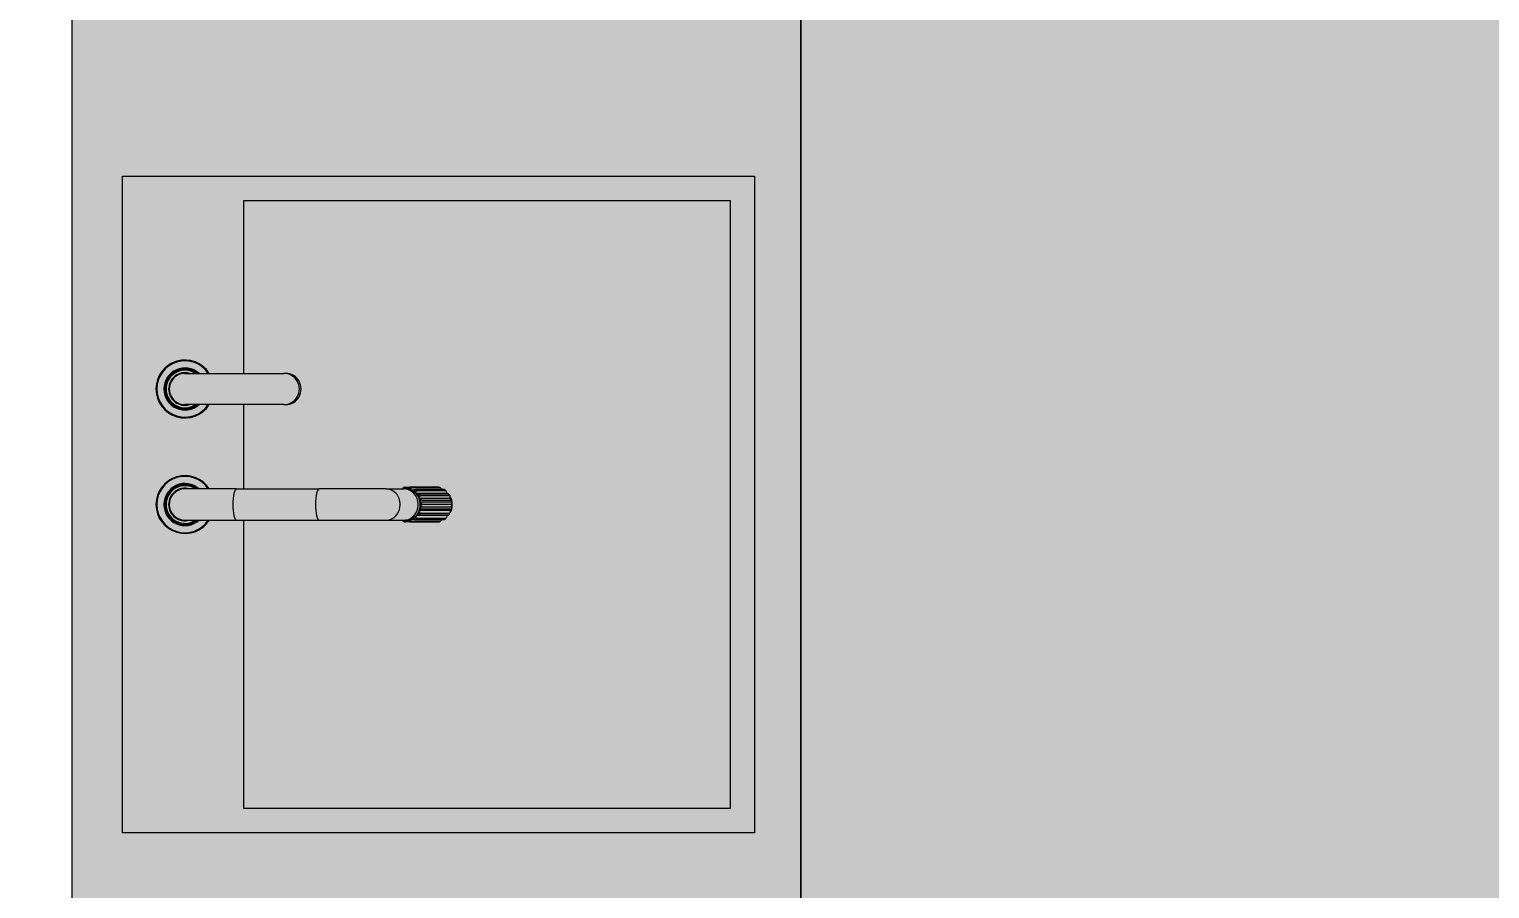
# Model space of a CAD drawing. Header units: millimetres. Extents: x 475616349 to 476941521, y 4620115302 to 4621446928.
# Drawn here: x 476497240 to 476498442, y 4620347021 to 4620347728 of the extents above; entities that cross this region are included whole.
import ezdxf

# ---------------------------------------------------------------- set-up
doc = ezdxf.new("R2010")
doc.units = ezdxf.units.MM
doc.header["$MEASUREMENT"] = 0
for name, color, linetype, lineweight in [('G-Anno-Nplt_Pen_No__151', 151, 'Continuous', 0), ('G-Anno-Nplt_Pen_No__4', 7, 'Continuous', 0), ('New_--------AVEJI_UDZRAVI_Pen_No__7', 7, 'Continuous', 0)]:
    doc.layers.add(name, color=color, linetype=linetype, lineweight=lineweight)
doc.layers.add('New_--aveji_Pen_No__251', color=7, linetype='Continuous', lineweight=0, true_color=0x656565)
doc.layers.add('zoma', color=7, linetype='Continuous')
doc.styles.add('GENERATED_STYLE_2', font='arial.ttf')
doc.dimstyles.new('GENERATED_STYLE__9', dxfattribs={"dimtxt": 100, "dimasz": 68.640772, "dimexe": 0.18, "dimexo": 900, "dimgap": 0.09, "dimtad": 1, "dimlfac": 0.001, "dimzin": 0, "dimdsep": 46, "dimtxsty": 'GENERATED_STYLE_2', "dimblk": 'ARROWHEAD_2', "dimblk1": 'ARROWHEAD_2', "dimblk2": 'ARROWHEAD_2', "dimcen": 0.09, "dimclrd": 7, "dimclre": 7, "dimclrt": 7, "dimadec": 0, "dimazin": 0, "dimtfac": 1, "dimtdec": 4, "dimtmove": 0, "dimatfit": 3, "dimfxl": 1, "dimtolj": 1, "dimtzin": 0, "dimarcsym": 0})

# ---------------------------------------------------------------- blocks, each defined once
blk = doc.blocks.new('ARROWHEAD_2')
at = {"color": 0, "linetype": 'Continuous', "lineweight": 0}
for p, q in [((-0.378, -0.655), (0.378, 0.655)), ((0, 0), (-1, 0))]:
    blk.add_line(p, q, dxfattribs=at)
blk = doc.blocks.new('*D3923')
at = {"layer": 'Defpoints', "color": 0, "linetype": 'Continuous', "transparency": 16777216}
for p in [(476467805.1, 4620355693.7), (476533682.1, 4620355693.7), (476467805.1, 4620340493.7)]:
    blk.add_point(p, dxfattribs=at)
at = {"layer": 'zoma', "color": 7, "linetype": 'Continuous', "lineweight": -2, "transparency": 16777216}
for p, q in [((476468705.1, 4620355693.7), (476533682.3, 4620355693.7)), ((476533682.1, 4620355625.1), (476533682.1, 4620348251.7)), ((476533682.1, 4620340562.4), (476533682.1, 4620347923.8)), ((476468705.1, 4620340493.7), (476533682.3, 4620340493.7))]:
    blk.add_line(p, q, dxfattribs=at)
at = {"layer": 'zoma', "color": 7, "linetype": 'Continuous', "lineweight": -2, "transparency": 16777216, "xscale": 68.64077230571034, "yscale": 68.64077230571034, "zscale": 68.64077230571034}
for p, rotation in [((476533682.1, 4620355693.7), 90), ((476533682.1, 4620340493.7), 270)]:
    blk.add_blockref('ARROWHEAD_2', p, dxfattribs=dict(at, rotation=rotation))
at = {"layer": 'zoma', "color": 7, "linetype": 'Continuous', "lineweight": 0, "transparency": 16777216, "insert": (476533682.1, 4620348087.8), "char_height": 100, "attachment_point": 5, "rotation": 90, "style": 'GENERATED_STYLE_2'}
blk.add_mtext('\\A1;15.20', dxfattribs=at)
blk = doc.blocks.new('*D3927')
at = {"layer": 'Defpoints', "color": 0, "linetype": 'Continuous', "transparency": 16777216}
for p in [(476467805.1, 4620347893.7), (476532893, 4620347893.7), (476467805.1, 4620345293.7)]:
    blk.add_point(p, dxfattribs=at)
at = {"layer": 'zoma', "color": 7, "linetype": 'Continuous', "lineweight": -2, "transparency": 16777216}
for p, q in [((476468705.1, 4620347893.7), (476532893.2, 4620347893.7)), ((476532893, 4620347825.1), (476532893, 4620346718.1)), ((476532893, 4620345362.4), (476532893, 4620346456.8)), ((476468705.1, 4620345293.7), (476532893.2, 4620345293.7))]:
    blk.add_line(p, q, dxfattribs=at)
at = {"layer": 'zoma', "color": 7, "linetype": 'Continuous', "lineweight": -2, "transparency": 16777216, "xscale": 68.64077230571034, "yscale": 68.64077230571034, "zscale": 68.64077230571034}
for p, rotation in [((476532893, 4620347893.7), 90), ((476532893, 4620345293.7), 270)]:
    blk.add_blockref('ARROWHEAD_2', p, dxfattribs=dict(at, rotation=rotation))
at = {"layer": 'zoma', "color": 7, "linetype": 'Continuous', "lineweight": 0, "transparency": 16777216, "insert": (476532893, 4620346587.4), "char_height": 100, "attachment_point": 5, "rotation": 90, "style": 'GENERATED_STYLE_2'}
blk.add_mtext('\\A1;2.60', dxfattribs=at)
blk = doc.blocks.new('*D3928')
at = {"layer": 'Defpoints', "color": 0, "linetype": 'Continuous', "transparency": 16777216}
for p in [(476467805.1, 4620348293.7), (476533022.8, 4620348293.7), (476467805.1, 4620347893.7)]:
    blk.add_point(p, dxfattribs=at)
at = {"layer": 'zoma', "color": 7, "linetype": 'Continuous', "lineweight": -2, "transparency": 16777216}
for p, q in [((476468705.1, 4620348293.7), (476533022.9, 4620348293.7)), ((476533022.8, 4620348225.1), (476533022.8, 4620347962.4)), ((476468705.1, 4620347893.7), (476533022.9, 4620347893.7)), ((476533022.8, 4620347893.7), (476533022.8, 4620347596.9))]:
    blk.add_line(p, q, dxfattribs=at)
at = {"layer": 'zoma', "color": 7, "linetype": 'Continuous', "lineweight": -2, "transparency": 16777216, "xscale": 68.64077230571034, "yscale": 68.64077230571034, "zscale": 68.64077230571034}
for p, rotation in [((476533022.8, 4620348293.7), 90), ((476533022.8, 4620347893.7), 270)]:
    blk.add_blockref('ARROWHEAD_2', p, dxfattribs=dict(at, rotation=rotation))
at = {"layer": 'zoma', "color": 7, "linetype": 'Continuous', "lineweight": 0, "transparency": 16777216, "insert": (476532893, 4620347596.9), "char_height": 100, "attachment_point": 5, "rotation": 90, "style": 'GENERATED_STYLE_2'}
blk.add_mtext('\\A1;0.40', dxfattribs=at)

msp = doc.modelspace()

# ---------------------------------------------------------------- hatches: boundary and pattern name
at = {"layer": 'G-Anno-Nplt_Pen_No__151', "linetype": 'Continuous', "lineweight": 0, "true_color": 0x1f2f3f}
msp.add_hatch(color=169, dxfattribs=at).paths.add_polyline_path([(476497275.084, 4620342063.269), (476500975.502, 4620342063.269), (476500975.502, 4620340763.276), (476503735.084, 4620340763.276), (476503735.084, 4620340948.643), (476504275.084, 4620340948.643), (476504275.084, 4620340763.276), (476506435.502, 4620340763.276), (476506435.502, 4620346243.417), (476506505.502, 4620346243.417), (476506505.502, 4620347493.269), (476506065.3, 4620347493.269), (476506065.3, 4620347893.269), (476503805.084, 4620347893.269), (476503735.084, 4620347893.269), (476503735.084, 4620348009.007), (476503735.084, 4620348383.194), (476497795.272, 4620348383.194), (476497795.272, 4620347983.194), (476497375.084, 4620347983.194), (476497375.084, 4620347823.269), (476497275.084, 4620347823.269)])

# ---------------------------------------------------------------- linework, layer by layer
at = {"layer": 'G-Anno-Nplt_Pen_No__4', "color": 7, "linetype": 'Continuous', "lineweight": 0, "flags": 128}
msp.add_lwpolyline([(476497275.084, 4620342063.269), (476500975.502, 4620342063.269), (476500975.502, 4620340763.276), (476503735.084, 4620340763.276), (476503735.084, 4620340948.643), (476504275.084, 4620340948.643), (476504275.084, 4620340763.276), (476506435.502, 4620340763.276), (476506435.502, 4620346243.417), (476506505.502, 4620346243.417), (476506505.502, 4620347493.269), (476506065.3, 4620347493.269), (476506065.3, 4620347893.269), (476503805.084, 4620347893.269), (476503735.084, 4620347893.269), (476503735.084, 4620348009.007), (476503735.084, 4620348383.194), (476497795.272, 4620348383.194), (476497795.272, 4620347983.194), (476497375.084, 4620347983.194), (476497375.084, 4620347823.269), (476497275.084, 4620347823.269)], close=True, dxfattribs=at)
at = {"layer": 'New_--------AVEJI_UDZRAVI_Pen_No__7', "color": 7, "linetype": 'Continuous', "lineweight": 0}
for points in [[(476497275.077, 4620347783.194), (476497275.077, 4620346583.194), (476497875.077, 4620346583.194), (476497875.077, 4620347983.194)], [(476497275.084, 4620347783.193), (476497275.084, 4620346583.193), (476497875.084, 4620346583.194), (476497875.084, 4620347983.194)]]:
    msp.add_lwpolyline(points, dxfattribs=at)
at = {"layer": 'New_--aveji_Pen_No__251', "color": 251, "linetype": 'Continuous', "lineweight": 0, "true_color": 0x656565}
for p, q in [((476497368.209, 4620347444.56), (476497449.675, 4620347444.56)), ((476497368.216, 4620347444.56), (476497449.682, 4620347444.56)), ((476497451.099, 4620347444.56), (476497449.675, 4620347444.56)), ((476497451.106, 4620347444.56), (476497449.682, 4620347444.56)), ((476497449.675, 4620347418.801), (476497368.209, 4620347418.801)), ((476497449.682, 4620347418.8), (476497368.216, 4620347418.8)), ((476497416.645, 4620347349.489), (476497416.645, 4620347418.801)), ((476497416.652, 4620347349.489), (476497416.652, 4620347418.8)), ((476497449.675, 4620347418.801), (476497451.099, 4620347418.801)), ((476497449.682, 4620347418.8), (476497451.106, 4620347418.8)), ((476497410.68, 4620347349.489), (476497368.209, 4620347349.489)), ((476497410.687, 4620347349.489), (476497368.216, 4620347349.489)), ((476497410.68, 4620347349.489), (476497478.722, 4620347349.489)), ((476497410.687, 4620347349.489), (476497478.728, 4620347349.489)), ((476497533.842, 4620347349.489), (476497478.722, 4620347349.489)), ((476497533.849, 4620347349.489), (476497478.728, 4620347349.489)), ((476497533.842, 4620347349.489), (476497548.562, 4620347349.489)), ((476497533.849, 4620347349.489), (476497548.569, 4620347349.489)), ((476497549.282, 4620347350.815), (476497573.245, 4620347350.815)), ((476497549.289, 4620347350.815), (476497573.252, 4620347350.815)), ((476497577.072, 4620347350.814), (476497553.109, 4620347350.814)), ((476497577.079, 4620347350.814), (476497553.116, 4620347350.814)), ((476497554.265, 4620347350.556), (476497578.228, 4620347350.556)), ((476497554.272, 4620347350.555), (476497578.235, 4620347350.556)), ((476497581.764, 4620347348.909), (476497557.801, 4620347348.909)), ((476497581.771, 4620347348.909), (476497557.808, 4620347348.909)), ((476497558.78, 4620347348.173), (476497582.743, 4620347348.174)), ((476497558.787, 4620347348.173), (476497582.75, 4620347348.173)), ((476497583.957, 4620347345.602), (476497558.306, 4620347345.602)), ((476497583.964, 4620347345.602), (476497558.313, 4620347345.602)), ((476497586.411, 4620347341.476), (476497560.759, 4620347341.476)), ((476497586.417, 4620347341.476), (476497560.766, 4620347341.476)), ((476497585.449, 4620347345.132), (476497561.486, 4620347345.132)), ((476497585.456, 4620347345.132), (476497561.493, 4620347345.132)), ((476497587.272, 4620347336.61), (476497561.621, 4620347336.61)), ((476497587.279, 4620347336.609), (476497561.628, 4620347336.609)), ((476497562.141, 4620347344.031), (476497586.104, 4620347344.031)), ((476497562.148, 4620347344.031), (476497586.111, 4620347344.031)), ((476497587.568, 4620347340.057), (476497563.605, 4620347340.057)), ((476497587.575, 4620347340.057), (476497563.612, 4620347340.057)), ((476497563.835, 4620347338.758), (476497587.798, 4620347338.758)), ((476497563.842, 4620347338.758), (476497587.805, 4620347338.758)), ((476497368.209, 4620347323.73), (476497410.68, 4620347323.73)), ((476497368.216, 4620347323.73), (476497410.687, 4620347323.73)), ((476497410.68, 4620347323.73), (476497478.722, 4620347323.73)), ((476497410.687, 4620347323.73), (476497478.728, 4620347323.73)), ((476497478.722, 4620347323.73), (476497533.842, 4620347323.73)), ((476497478.728, 4620347323.73), (476497533.849, 4620347323.73)), ((476497533.842, 4620347323.73), (476497548.562, 4620347323.73)), ((476497533.849, 4620347323.73), (476497548.569, 4620347323.73)), ((476497557.798, 4620347324.308), (476497581.761, 4620347324.308)), ((476497557.805, 4620347324.308), (476497581.768, 4620347324.308)), ((476497583.957, 4620347327.617), (476497558.306, 4620347327.617)), ((476497583.964, 4620347327.617), (476497558.313, 4620347327.617)), ((476497582.741, 4620347325.046), (476497558.773, 4620347325.046)), ((476497582.741, 4620347325.044), (476497558.778, 4620347325.044)), ((476497582.748, 4620347325.046), (476497558.78, 4620347325.046)), ((476497582.748, 4620347325.043), (476497558.785, 4620347325.043)), ((476497586.411, 4620347331.743), (476497560.759, 4620347331.743)), ((476497586.417, 4620347331.743), (476497560.766, 4620347331.743)), ((476497561.484, 4620347328.084), (476497585.447, 4620347328.084)), ((476497561.491, 4620347328.084), (476497585.454, 4620347328.084)), ((476497586.102, 4620347329.187), (476497562.134, 4620347329.187)), ((476497586.102, 4620347329.185), (476497562.139, 4620347329.185)), ((476497586.109, 4620347329.187), (476497562.141, 4620347329.187)), ((476497586.109, 4620347329.185), (476497562.146, 4620347329.185)), ((476497563.604, 4620347333.159), (476497587.567, 4620347333.159)), ((476497563.611, 4620347333.158), (476497587.574, 4620347333.158)), ((476497587.797, 4620347334.457), (476497563.834, 4620347334.457)), ((476497587.804, 4620347334.457), (476497563.841, 4620347334.457)), ((476497553.097, 4620347322.409), (476497549.276, 4620347322.409)), ((476497553.105, 4620347322.405), (476497549.279, 4620347322.405)), ((476497553.104, 4620347322.408), (476497549.283, 4620347322.408)), ((476497553.112, 4620347322.405), (476497549.286, 4620347322.405)), ((476497553.106, 4620347322.404), (476497577.069, 4620347322.404)), ((476497553.113, 4620347322.404), (476497577.076, 4620347322.404)), ((476497578.226, 4620347322.666), (476497554.258, 4620347322.666)), ((476497578.225, 4620347322.663), (476497554.262, 4620347322.663)), ((476497578.233, 4620347322.666), (476497554.265, 4620347322.666)), ((476497578.232, 4620347322.662), (476497554.269, 4620347322.662))]:
    msp.add_line(p, q, dxfattribs=at)
for points in [[(476497316.909, 4620347606.686), (476497836.909, 4620347606.686), (476497836.909, 4620347066.571), (476497316.909, 4620347066.571)], [(476497316.916, 4620347606.685), (476497836.916, 4620347606.686), (476497836.916, 4620347066.571), (476497316.916, 4620347066.571)]]:
    msp.add_lwpolyline(points, close=True, dxfattribs=at)
for points in [[(476497416.645, 4620347444.56), (476497416.645, 4620347586.686), (476497816.909, 4620347586.686), (476497816.909, 4620347086.571), (476497416.645, 4620347086.571), (476497416.645, 4620347323.73)], [(476497416.652, 4620347444.56), (476497416.652, 4620347586.685), (476497816.916, 4620347586.686), (476497816.916, 4620347086.571), (476497416.652, 4620347086.571), (476497416.652, 4620347323.73)]]:
    msp.add_lwpolyline(points, dxfattribs=at)
for centre, radius, start, end in [((476497368.209, 4620347431.68), 23.813, 32.741891, 180.000055), ((476497368.216, 4620347431.68), 23.813, 32.741891, 180.000055), ((476497368.209, 4620347431.68), 23.805, 32.755142, 180.000055), ((476497368.216, 4620347431.68), 23.805, 32.755142, 180.000055), ((476497368.209, 4620347431.68), 23.778, 32.796737, 180.000055), ((476497368.216, 4620347431.68), 23.778, 32.796737, 180.000055), ((476497368.209, 4620347431.68), 23.724, 32.880371, 180.000055), ((476497368.216, 4620347431.68), 23.724, 32.880371, 180.000055), ((476497368.209, 4620347431.68), 23.635, 33.020171, 180.000055), ((476497368.216, 4620347431.68), 23.635, 33.020171, 180.000055), ((476497368.209, 4620347431.68), 23.146, 33.81123, 180.000055), ((476497368.216, 4620347431.68), 23.146, 33.81123, 180.000055), ((476497368.209, 4620347431.68), 17.327, 48.016929, 180.000055), ((476497368.216, 4620347431.68), 17.327, 48.016929, 180.000055), ((476497368.209, 4620347431.68), 16.761, 50.211123, 180.000055), ((476497368.216, 4620347431.68), 16.761, 50.211123, 180.000055), ((476497368.209, 4620347431.68), 16.55, 51.097206, 180.000055), ((476497368.216, 4620347431.68), 16.55, 51.097206, 180.000055), ((476497368.209, 4620347431.68), 16.328, 52.073623, 180.000055), ((476497368.216, 4620347431.68), 16.328, 52.073623, 180.000055), ((476497368.209, 4620347431.68), 15.483, 56.287778, 180.000055), ((476497368.216, 4620347431.68), 15.483, 56.287778, 180.000055), ((476497368.209, 4620347431.68), 13.402, 73.949145, 180.000055), ((476497368.216, 4620347431.68), 13.402, 73.949145, 180.000055), ((476497368.209, 4620347431.68), 12.88, 90.000038, 270.000038), ((476497368.216, 4620347431.68), 12.88, 90.000038, 270.000038), ((476497368.209, 4620347431.68), 23.813, 180.000055, 327.258176), ((476497368.216, 4620347431.68), 23.813, 180.000055, 327.258176), ((476497368.209, 4620347431.68), 23.805, 180.000055, 327.244925), ((476497368.216, 4620347431.68), 23.805, 180.000055, 327.244925), ((476497368.209, 4620347431.68), 23.778, 180.000055, 327.203329), ((476497368.216, 4620347431.68), 23.778, 180.000055, 327.203329), ((476497368.209, 4620347431.68), 23.724, 180.000055, 327.119695), ((476497368.216, 4620347431.68), 23.724, 180.000055, 327.119695), ((476497368.209, 4620347431.68), 23.635, 180.000055, 326.979895), ((476497368.216, 4620347431.68), 23.635, 180.000055, 326.979895), ((476497368.209, 4620347431.68), 23.146, 180.000055, 326.188836), ((476497368.216, 4620347431.68), 23.146, 180.000055, 326.188836), ((476497368.209, 4620347431.68), 17.327, 180.000055, 311.983151), ((476497368.216, 4620347431.68), 17.327, 180.000055, 311.983151), ((476497368.209, 4620347431.68), 16.761, 180.000055, 309.78896), ((476497368.216, 4620347431.68), 16.761, 180.000055, 309.78896), ((476497368.209, 4620347431.68), 16.55, 180.000055, 308.902874), ((476497368.216, 4620347431.68), 16.55, 180.000055, 308.902874), ((476497368.209, 4620347431.68), 16.328, 180.000055, 307.926459), ((476497368.216, 4620347431.68), 16.328, 180.000055, 307.926459), ((476497368.209, 4620347431.68), 15.483, 180.000055, 303.712309), ((476497368.216, 4620347431.68), 15.483, 180.000055, 303.712309), ((476497368.209, 4620347431.68), 13.402, 180.000055, 286.050917), ((476497368.216, 4620347431.68), 13.402, 180.000055, 286.050917), ((476497368.209, 4620347336.609), 23.813, 32.741891, 180.000055), ((476497368.216, 4620347336.609), 23.813, 32.741891, 180.000055), ((476497368.209, 4620347336.609), 23.805, 32.755142, 180.000055), ((476497368.216, 4620347336.609), 23.805, 32.755142, 180.000055), ((476497368.209, 4620347336.609), 23.778, 32.796737, 180.000055), ((476497368.216, 4620347336.609), 23.778, 32.796737, 180.000055), ((476497368.209, 4620347336.609), 23.724, 32.880371, 180.000055), ((476497368.216, 4620347336.609), 23.724, 32.880371, 180.000055), ((476497368.209, 4620347336.609), 23.635, 33.020171, 180.000055), ((476497368.216, 4620347336.609), 23.635, 33.020171, 180.000055), ((476497368.209, 4620347336.609), 23.146, 33.81123, 180.000055), ((476497368.216, 4620347336.609), 23.146, 33.81123, 180.000055), ((476497368.209, 4620347336.609), 17.327, 48.016929, 180.000055), ((476497368.216, 4620347336.609), 17.327, 48.016929, 180.000055), ((476497368.209, 4620347336.609), 16.761, 50.211123, 180.000055), ((476497368.216, 4620347336.609), 16.761, 50.211123, 180.000055), ((476497368.209, 4620347336.609), 16.55, 51.097206, 180.000055), ((476497368.216, 4620347336.609), 16.55, 51.097206, 180.000055), ((476497368.209, 4620347336.609), 16.328, 52.073623, 180.000055), ((476497368.216, 4620347336.609), 16.328, 52.073623, 180.000055), ((476497368.209, 4620347336.609), 15.483, 56.287778, 180.000055), ((476497368.216, 4620347336.609), 15.483, 56.287778, 180.000055), ((476497368.209, 4620347336.609), 13.402, 73.949145, 180.000055), ((476497368.216, 4620347336.609), 13.402, 73.949145, 180.000055), ((476497368.209, 4620347336.609), 12.88, 90.000038, 180.000055), ((476497368.216, 4620347336.609), 12.88, 90.000038, 180.000055), ((476497368.209, 4620347336.609), 23.813, 180.000055, 327.258176), ((476497368.216, 4620347336.609), 23.813, 180.000055, 327.258176), ((476497368.209, 4620347336.609), 23.805, 180.000055, 327.244925), ((476497368.216, 4620347336.609), 23.805, 180.000055, 327.244925), ((476497368.209, 4620347336.609), 23.778, 180.000055, 327.203329), ((476497368.216, 4620347336.609), 23.778, 180.000055, 327.203329), ((476497368.209, 4620347336.609), 23.724, 180.000055, 327.119695), ((476497368.216, 4620347336.609), 23.724, 180.000055, 327.119695), ((476497368.209, 4620347336.609), 23.635, 180.000055, 326.979956), ((476497368.216, 4620347336.609), 23.635, 180.000055, 326.979956), ((476497368.209, 4620347336.609), 23.146, 180.000055, 326.188836), ((476497368.216, 4620347336.609), 23.146, 180.000055, 326.188836), ((476497368.209, 4620347336.609), 17.327, 180.000055, 311.983151), ((476497368.216, 4620347336.609), 17.327, 180.000055, 311.983151), ((476497368.209, 4620347336.609), 16.761, 180.000055, 309.78896), ((476497368.216, 4620347336.609), 16.761, 180.000055, 309.78896), ((476497368.209, 4620347336.609), 16.55, 180.000055, 308.902874), ((476497368.216, 4620347336.609), 16.55, 180.000055, 308.902874), ((476497368.209, 4620347336.609), 16.328, 180.000055, 307.926459), ((476497368.216, 4620347336.609), 16.328, 180.000055, 307.926459), ((476497368.209, 4620347336.609), 15.483, 180.000055, 303.712309), ((476497368.216, 4620347336.609), 15.483, 180.000055, 303.712309), ((476497368.209, 4620347336.609), 13.402, 180.000055, 286.050917), ((476497368.216, 4620347336.609), 13.402, 180.000055, 286.050917), ((476497368.209, 4620347336.609), 12.88, 180.000055, 270.000038), ((476497368.216, 4620347336.609), 12.88, 180.000055, 270.000038)]:
    msp.add_arc(centre, radius, start, end, dxfattribs=at)
for centre, major_axis, ratio, start_param, end_param in [((476497449.675, 4620347431.68), (0, 12.88), 0.98480799, 3.14159259, 6.28318532), ((476497449.682, 4620347431.68), (0, 12.88), 0.98480799, 3.14159259, 6.28318532), ((476497451.099, 4620347431.68), (0, 12.88), 0.98480506, 3.14159251, 6.28318517), ((476497451.106, 4620347431.68), (0, 12.88), 0.98480506, 3.14159251, 6.28318517), ((476497410.68, 4620347336.609), (0, 12.88), 0.23905575, 0.00000006, 1.57079633), ((476497410.687, 4620347336.609), (0, 12.88), 0.23905575, 0.00000006, 1.57079633), ((476497478.722, 4620347336.61), (0, 12.88), 0.23905575, 6.28318507, 7.85398163), ((476497478.728, 4620347336.609), (0, 12.88), 0.23905575, 6.28318507, 7.85398163), ((476497533.842, 4620347336.61), (0, 12.88), 0.88988826, 4.71238898, 6.28318531), ((476497533.849, 4620347336.609), (0, 12.88), 0.88988826, 4.71238898, 6.28318531), ((476497550.604, 4620347336.61), (0, 13.515), 0.88988826, 0.08069143, 0.30793908), ((476497550.611, 4620347336.609), (0, 13.515), 0.88988826, 0.08069143, 0.30793908), ((476497551.194, 4620347336.61), (0, 14.367), 0.88988826, 0.15012236, 0.24232781), ((476497551.201, 4620347336.609), (0, 14.367), 0.88988826, 0.15012236, 0.24232781), ((476497548.562, 4620347336.61), (0, 12.88), 0.88988826, 4.71238898, 6.28318531), ((476497548.569, 4620347336.609), (0, 12.88), 0.88988826, 4.71238898, 6.28318531), ((476497550.387, 4620347336.61), (0, 12.82), 0.88988826, 0.01153518, 0.05090817), ((476497550.394, 4620347336.609), (0, 12.82), 0.88988826, 0.01153518, 0.05090817), ((476497550.387, 4620347336.61), (0, 12.82), 0.88988826, 5.90202136, 6.27159918), ((476497550.394, 4620347336.609), (0, 12.82), 0.88988826, 5.90202136, 6.27159918), ((476497550.604, 4620347336.61), (0, 13.515), 0.88988826, 5.97117764, 6.20216828), ((476497550.611, 4620347336.609), (0, 13.515), 0.88988826, 5.97117764, 6.20216828), ((476497551.194, 4620347336.61), (0, 14.367), 0.88988826, 6.04060858, 6.13281399), ((476497551.201, 4620347336.609), (0, 14.367), 0.88988826, 6.04060858, 6.13281399), ((476497550.387, 4620347336.61), (0, 12.82), 0.88988826, 5.50932229, 5.87890013), ((476497550.394, 4620347336.609), (0, 12.82), 0.88988826, 5.50932229, 5.87890013), ((476497550.604, 4620347336.61), (0, 13.515), 0.88988826, 5.57847855, 5.80946922), ((476497550.611, 4620347336.609), (0, 13.515), 0.88988826, 5.57847855, 5.80946922), ((476497551.194, 4620347336.61), (0, 14.367), 0.88988826, 5.64790952, 5.74011495), ((476497551.201, 4620347336.609), (0, 14.367), 0.88988826, 5.64790952, 5.74011495), ((476497575.157, 4620347336.61), (0, 14.367), 0.88988826, 6.04060858, 6.13281406), ((476497575.164, 4620347336.609), (0, 14.367), 0.88988826, 6.04060858, 6.13281406), ((476497575.157, 4620347336.61), (0, 14.367), 0.88988826, 5.64790952, 5.74011495), ((476497575.164, 4620347336.609), (0, 14.367), 0.88988826, 5.64790952, 5.74011495), ((476497410.68, 4620347336.609), (0, 12.88), 0.23905575, 1.57079633, 3.14159271), ((476497410.687, 4620347336.609), (0, 12.88), 0.23905575, 1.57079633, 3.14159271), ((476497478.722, 4620347336.61), (0, 12.88), 0.23905575, 1.57079633, 3.14159271), ((476497478.728, 4620347336.609), (0, 12.88), 0.23905575, 1.57079633, 3.14159271), ((476497533.842, 4620347336.61), (0, 12.88), 0.88988826, 3.14159267, 4.71238898), ((476497533.849, 4620347336.609), (0, 12.88), 0.88988826, 3.14159267, 4.71238898), ((476497548.562, 4620347336.61), (0, 12.88), 0.88988826, 3.14159259, 4.71238898), ((476497548.569, 4620347336.609), (0, 12.88), 0.88988826, 3.14159259, 4.71238898), ((476497550.387, 4620347336.61), (0, 12.82), 0.88988826, 5.1166232, 5.48620103), ((476497550.394, 4620347336.609), (0, 12.82), 0.88988826, 5.1166232, 5.48620103), ((476497550.604, 4620347336.61), (0, 13.515), 0.88988826, 5.18577946, 5.41677015), ((476497550.611, 4620347336.609), (0, 13.515), 0.88988826, 5.18577946, 5.41677015), ((476497550.387, 4620347336.61), (0, 12.82), 0.88988826, 4.72392409, 5.0935019), ((476497550.387, 4620347336.61), (0, 12.82), 0.88988826, 4.331225, 4.70080283), ((476497550.394, 4620347336.609), (0, 12.82), 0.88988826, 4.72392409, 5.0935019), ((476497550.394, 4620347336.609), (0, 12.82), 0.88988826, 4.331225, 4.70080283), ((476497551.194, 4620347336.61), (0, 14.367), 0.88988826, 5.25521041, 5.34741586), ((476497551.201, 4620347336.609), (0, 14.367), 0.88988826, 5.25521041, 5.34741586), ((476497550.604, 4620347336.61), (0, 13.515), 0.88988826, 4.40038131, 4.63137199), ((476497550.604, 4620347336.61), (0, 13.515), 0.88988826, 4.79308039, 5.02407106), ((476497550.611, 4620347336.609), (0, 13.515), 0.88988826, 4.40038131, 4.63137199), ((476497550.611, 4620347336.609), (0, 13.515), 0.88988826, 4.79308039, 5.02407106), ((476497551.194, 4620347336.61), (0, 14.367), 0.88988826, 4.86251133, 4.95471677), ((476497551.201, 4620347336.609), (0, 14.367), 0.88988826, 4.86251133, 4.95471677), ((476497577.787, 4620347336.61), (0, 11.65), 0.88988826, 5.57467637, 5.66419212), ((476497577.794, 4620347336.609), (0, 11.65), 0.88988826, 5.57467637, 5.66419212), ((476497575.157, 4620347336.61), (0, 14.367), 0.88988826, 5.25521041, 5.34741586), ((476497575.164, 4620347336.609), (0, 14.367), 0.88988826, 5.25521041, 5.34741586), ((476497577.787, 4620347336.61), (0, 11.65), 0.88988826, 4.10641306, 5.31802189), ((476497577.794, 4620347336.609), (0, 11.65), 0.88988826, 4.10641306, 5.31802189), ((476497575.157, 4620347336.61), (0, 14.367), 0.88988826, 4.86251134, 4.95471679), ((476497575.164, 4620347336.609), (0, 14.367), 0.88988826, 4.86251134, 4.95471679), ((476497550.604, 4620347336.61), (0, 13.515), 0.88988826, 2.83365359, 3.06057562), ((476497550.611, 4620347336.609), (0, 13.515), 0.88988826, 2.83365359, 3.06057562), ((476497550.387, 4620347336.61), (0, 12.82), 0.88988826, 3.09068451, 3.13000646), ((476497550.394, 4620347336.609), (0, 12.82), 0.88988826, 3.09068451, 3.13000646), ((476497550.387, 4620347336.61), (0, 12.82), 0.88988826, 3.15312769, 3.52270557), ((476497550.394, 4620347336.609), (0, 12.82), 0.88988826, 3.15312769, 3.52270557), ((476497550.604, 4620347336.61), (0, 13.515), 0.88988826, 3.22228408, 3.45327474), ((476497550.611, 4620347336.609), (0, 13.515), 0.88988826, 3.22228408, 3.45327474), ((476497550.387, 4620347336.61), (0, 12.82), 0.88988826, 3.54582678, 3.91540464), ((476497550.394, 4620347336.609), (0, 12.82), 0.88988826, 3.54582678, 3.91540464), ((476497550.604, 4620347336.61), (0, 13.515), 0.88988826, 3.61498315, 3.84597379), ((476497550.611, 4620347336.609), (0, 13.515), 0.88988826, 3.61498315, 3.84597379), ((476497551.194, 4620347336.61), (0, 14.367), 0.88988826, 3.68441407, 3.77661956), ((476497551.201, 4620347336.609), (0, 14.367), 0.88988826, 3.68441407, 3.77661956), ((476497550.387, 4620347336.61), (0, 12.82), 0.88988826, 3.93852589, 4.30810372), ((476497550.394, 4620347336.609), (0, 12.82), 0.88988826, 3.93852589, 4.30810372), ((476497550.604, 4620347336.61), (0, 13.515), 0.88988826, 4.00768224, 4.23867289), ((476497550.611, 4620347336.609), (0, 13.515), 0.88988826, 4.00768224, 4.23867289), ((476497551.194, 4620347336.61), (0, 14.367), 0.88988826, 4.0771132, 4.16931861), ((476497551.201, 4620347336.609), (0, 14.367), 0.88988826, 4.0771132, 4.16931861), ((476497551.194, 4620347336.61), (0, 14.367), 0.88988826, 4.46981226, 4.5620177), ((476497551.201, 4620347336.609), (0, 14.367), 0.88988826, 4.46981226, 4.5620177), ((476497575.157, 4620347336.61), (0, 14.367), 0.88988826, 3.68441407, 3.7766195), ((476497575.164, 4620347336.609), (0, 14.367), 0.88988826, 3.68441407, 3.7766195), ((476497577.787, 4620347336.61), (0, 11.65), 0.88988826, 3.76046563, 3.84980682), ((476497577.794, 4620347336.609), (0, 11.65), 0.88988826, 3.76046563, 3.84980682), ((476497575.157, 4620347336.61), (0, 14.367), 0.88988826, 4.07711315, 4.16931861), ((476497575.164, 4620347336.609), (0, 14.367), 0.88988826, 4.07711315, 4.16931861), ((476497575.157, 4620347336.61), (0, 14.367), 0.88988826, 4.46981225, 4.5620177), ((476497575.164, 4620347336.609), (0, 14.367), 0.88988826, 4.46981225, 4.5620177), ((476497551.194, 4620347336.61), (0, 14.367), 0.88988826, 2.8990159, 2.99122137), ((476497551.201, 4620347336.609), (0, 14.367), 0.88988826, 2.8990159, 2.99122137), ((476497551.194, 4620347336.61), (0, 14.367), 0.88988826, 3.29171498, 3.38392044), ((476497551.201, 4620347336.609), (0, 14.367), 0.88988826, 3.29171498, 3.38392044), ((476497575.157, 4620347336.61), (0, 14.367), 0.88988826, 3.29171498, 3.38392044), ((476497575.164, 4620347336.609), (0, 14.367), 0.88988826, 3.29171498, 3.38392044)]:
    msp.add_ellipse(centre, major_axis=major_axis, ratio=ratio, start_param=start_param, end_param=end_param, dxfattribs=at)
for points in [[(476497548.125, 4620347350.553), (476497547.708, 4620347350.188), (476497547.31, 4620347349.833), (476497546.933, 4620347349.489)], [(476497548.132, 4620347350.553), (476497547.715, 4620347350.188), (476497547.317, 4620347349.833), (476497546.94, 4620347349.489)], [(476497549.634, 4620347350.081), (476497549.513, 4620347350.318), (476497549.395, 4620347350.563), (476497549.282, 4620347350.815)], [(476497549.641, 4620347350.081), (476497549.52, 4620347350.318), (476497549.402, 4620347350.562), (476497549.289, 4620347350.815)], [(476497550.255, 4620347349.429), (476497550.051, 4620347349.64), (476497549.844, 4620347349.858), (476497549.634, 4620347350.081)], [(476497550.262, 4620347349.429), (476497550.058, 4620347349.64), (476497549.851, 4620347349.858), (476497549.641, 4620347350.081)], [(476497550.297, 4620347349.341), (476497550.283, 4620347349.37), (476497550.269, 4620347349.399), (476497550.255, 4620347349.429)], [(476497550.304, 4620347349.341), (476497550.29, 4620347349.37), (476497550.276, 4620347349.399), (476497550.262, 4620347349.429)], [(476497550.519, 4620347349.429), (476497550.454, 4620347349.398), (476497550.389, 4620347349.367), (476497550.324, 4620347349.336)], [(476497550.526, 4620347349.429), (476497550.461, 4620347349.398), (476497550.396, 4620347349.367), (476497550.331, 4620347349.336)], [(476497551.577, 4620347350.081), (476497551.212, 4620347349.858), (476497550.859, 4620347349.64), (476497550.519, 4620347349.429)], [(476497551.584, 4620347350.08), (476497551.219, 4620347349.857), (476497550.866, 4620347349.64), (476497550.526, 4620347349.429)], [(476497553.107, 4620347350.811), (476497552.574, 4620347350.56), (476497552.064, 4620347350.317), (476497551.577, 4620347350.081)], [(476497553.113, 4620347350.81), (476497552.58, 4620347350.56), (476497552.071, 4620347350.316), (476497551.584, 4620347350.08)], [(476497554.296, 4620347349.472), (476497554.278, 4620347349.823), (476497554.268, 4620347350.184), (476497554.265, 4620347350.556)], [(476497554.303, 4620347349.472), (476497554.285, 4620347349.822), (476497554.275, 4620347350.183), (476497554.272, 4620347350.555)], [(476497554.631, 4620347348.51), (476497554.519, 4620347348.822), (476497554.407, 4620347349.143), (476497554.296, 4620347349.472)], [(476497554.638, 4620347348.509), (476497554.526, 4620347348.822), (476497554.414, 4620347349.143), (476497554.303, 4620347349.472)], [(476497554.635, 4620347348.358), (476497554.633, 4620347348.409), (476497554.632, 4620347348.459), (476497554.631, 4620347348.51)], [(476497554.642, 4620347348.358), (476497554.64, 4620347348.408), (476497554.639, 4620347348.459), (476497554.638, 4620347348.509)], [(476497554.875, 4620347348.396), (476497554.794, 4620347348.384), (476497554.714, 4620347348.371), (476497554.635, 4620347348.358)], [(476497554.882, 4620347348.396), (476497554.801, 4620347348.383), (476497554.721, 4620347348.371), (476497554.642, 4620347348.358)], [(476497556.091, 4620347348.637), (476497555.671, 4620347348.554), (476497555.266, 4620347348.474), (476497554.875, 4620347348.396)], [(476497556.098, 4620347348.636), (476497555.678, 4620347348.554), (476497555.273, 4620347348.474), (476497554.882, 4620347348.396)], [(476497557.797, 4620347348.906), (476497557.203, 4620347348.813), (476497556.634, 4620347348.724), (476497556.091, 4620347348.637)], [(476497557.804, 4620347348.906), (476497557.21, 4620347348.813), (476497556.641, 4620347348.723), (476497556.098, 4620347348.636)], [(476497558.395, 4620347346.906), (476497558.512, 4620347347.315), (476497558.64, 4620347347.738), (476497558.78, 4620347348.173)], [(476497558.402, 4620347346.905), (476497558.519, 4620347347.315), (476497558.647, 4620347347.738), (476497558.787, 4620347348.173)], [(476497578.228, 4620347350.556), (476497578.647, 4620347350.179), (476497579.047, 4620347349.814), (476497579.426, 4620347349.46)], [(476497578.235, 4620347350.556), (476497578.654, 4620347350.179), (476497579.054, 4620347349.813), (476497579.433, 4620347349.459)], [(476497579.426, 4620347349.46), (476497579.577, 4620347349.273), (476497579.724, 4620347349.09), (476497579.867, 4620347348.909)], [(476497579.433, 4620347349.459), (476497579.584, 4620347349.273), (476497579.73, 4620347349.09), (476497579.874, 4620347348.909)], [(476497582.743, 4620347348.174), (476497583.018, 4620347347.733), (476497583.277, 4620347347.305), (476497583.521, 4620347346.89)], [(476497582.75, 4620347348.173), (476497583.025, 4620347347.732), (476497583.284, 4620347347.305), (476497583.528, 4620347346.89)], [(476497558.306, 4620347345.602), (476497558.324, 4620347345.66), (476497558.342, 4620347345.719), (476497558.36, 4620347345.779)], [(476497558.313, 4620347345.602), (476497558.331, 4620347345.66), (476497558.349, 4620347345.719), (476497558.367, 4620347345.779)], [(476497558.36, 4620347345.779), (476497558.368, 4620347346.144), (476497558.38, 4620347346.52), (476497558.395, 4620347346.906)], [(476497558.367, 4620347345.779), (476497558.375, 4620347346.144), (476497558.387, 4620347346.52), (476497558.402, 4620347346.905)], [(476497558.547, 4620347345.569), (476497558.466, 4620347345.58), (476497558.386, 4620347345.591), (476497558.306, 4620347345.602)], [(476497558.554, 4620347345.569), (476497558.473, 4620347345.58), (476497558.393, 4620347345.591), (476497558.313, 4620347345.602)], [(476497559.769, 4620347345.362), (476497559.347, 4620347345.433), (476497558.94, 4620347345.502), (476497558.547, 4620347345.569)], [(476497559.776, 4620347345.361), (476497559.354, 4620347345.432), (476497558.947, 4620347345.502), (476497558.554, 4620347345.569)], [(476497561.481, 4620347345.129), (476497560.885, 4620347345.209), (476497560.315, 4620347345.287), (476497559.769, 4620347345.362)], [(476497561.488, 4620347345.129), (476497560.892, 4620347345.209), (476497560.321, 4620347345.286), (476497559.776, 4620347345.361)], [(476497560.759, 4620347341.476), (476497560.798, 4620347341.534), (476497560.837, 4620347341.593), (476497560.876, 4620347341.652)], [(476497560.766, 4620347341.476), (476497560.805, 4620347341.534), (476497560.844, 4620347341.593), (476497560.883, 4620347341.652)], [(476497560.977, 4620347341.378), (476497560.904, 4620347341.411), (476497560.831, 4620347341.444), (476497560.759, 4620347341.476)], [(476497560.984, 4620347341.378), (476497560.911, 4620347341.411), (476497560.838, 4620347341.443), (476497560.766, 4620347341.476)], [(476497560.876, 4620347341.652), (476497561.013, 4620347342.015), (476497561.157, 4620347342.388), (476497561.308, 4620347342.771)], [(476497560.883, 4620347341.652), (476497561.02, 4620347342.015), (476497561.164, 4620347342.388), (476497561.315, 4620347342.771)], [(476497562.052, 4620347340.754), (476497561.681, 4620347340.968), (476497561.322, 4620347341.176), (476497560.977, 4620347341.378)], [(476497562.059, 4620347340.754), (476497561.688, 4620347340.967), (476497561.329, 4620347341.175), (476497560.984, 4620347341.378)], [(476497561.308, 4620347342.771), (476497561.57, 4620347343.178), (476497561.847, 4620347343.598), (476497562.141, 4620347344.031)], [(476497561.315, 4620347342.771), (476497561.577, 4620347343.178), (476497561.854, 4620347343.598), (476497562.148, 4620347344.031)], [(476497561.621, 4620347336.61), (476497561.678, 4620347336.659), (476497561.736, 4620347336.708), (476497561.795, 4620347336.757)], [(476497561.628, 4620347336.609), (476497561.685, 4620347336.658), (476497561.743, 4620347336.708), (476497561.802, 4620347336.757)], [(476497561.795, 4620347336.461), (476497561.736, 4620347336.511), (476497561.678, 4620347336.56), (476497561.621, 4620347336.61)], [(476497561.802, 4620347336.461), (476497561.743, 4620347336.511), (476497561.685, 4620347336.56), (476497561.628, 4620347336.609)], [(476497561.795, 4620347336.757), (476497562.05, 4620347337.063), (476497562.316, 4620347337.377), (476497562.592, 4620347337.699)], [(476497562.592, 4620347335.516), (476497562.316, 4620347335.839), (476497562.05, 4620347336.154), (476497561.795, 4620347336.461)], [(476497561.802, 4620347336.757), (476497562.057, 4620347337.063), (476497562.323, 4620347337.377), (476497562.599, 4620347337.699)], [(476497562.599, 4620347335.516), (476497562.323, 4620347335.839), (476497562.057, 4620347336.154), (476497561.802, 4620347336.461)], [(476497563.6, 4620347340.056), (476497563.06, 4620347340.296), (476497562.544, 4620347340.528), (476497562.052, 4620347340.754)], [(476497563.606, 4620347340.055), (476497563.067, 4620347340.295), (476497562.551, 4620347340.528), (476497562.059, 4620347340.754)], [(476497562.592, 4620347337.699), (476497562.986, 4620347338.041), (476497563.4, 4620347338.394), (476497563.835, 4620347338.758)], [(476497563.829, 4620347334.457), (476497563.396, 4620347334.821), (476497562.984, 4620347335.174), (476497562.592, 4620347335.516)], [(476497562.599, 4620347337.699), (476497562.993, 4620347338.041), (476497563.407, 4620347338.394), (476497563.842, 4620347338.758)], [(476497563.835, 4620347334.457), (476497563.403, 4620347334.821), (476497562.991, 4620347335.174), (476497562.599, 4620347335.516)], [(476497583.521, 4620347346.89), (476497583.666, 4620347346.489), (476497583.803, 4620347346.098), (476497583.934, 4620347345.718)], [(476497583.528, 4620347346.89), (476497583.673, 4620347346.489), (476497583.81, 4620347346.098), (476497583.941, 4620347345.718)], [(476497583.934, 4620347345.718), (476497583.942, 4620347345.679), (476497583.95, 4620347345.64), (476497583.957, 4620347345.602)], [(476497583.941, 4620347345.718), (476497583.949, 4620347345.679), (476497583.957, 4620347345.64), (476497583.964, 4620347345.602)], [(476497583.957, 4620347345.602), (476497583.99, 4620347345.595), (476497584.023, 4620347345.588), (476497584.056, 4620347345.58)], [(476497583.964, 4620347345.602), (476497583.997, 4620347345.594), (476497584.03, 4620347345.587), (476497584.063, 4620347345.58)], [(476497584.056, 4620347345.58), (476497584.326, 4620347345.51), (476497584.6, 4620347345.438), (476497584.878, 4620347345.364)], [(476497584.063, 4620347345.58), (476497584.333, 4620347345.51), (476497584.607, 4620347345.438), (476497584.885, 4620347345.364)], [(476497584.878, 4620347345.364), (476497585.068, 4620347345.289), (476497585.257, 4620347345.212), (476497585.443, 4620347345.132)], [(476497584.885, 4620347345.364), (476497585.075, 4620347345.289), (476497585.264, 4620347345.212), (476497585.45, 4620347345.132)], [(476497586.104, 4620347344.031), (476497586.223, 4620347343.593), (476497586.331, 4620347343.168), (476497586.428, 4620347342.756)], [(476497586.111, 4620347344.031), (476497586.23, 4620347343.593), (476497586.338, 4620347343.168), (476497586.435, 4620347342.756)], [(476497586.411, 4620347341.476), (476497586.438, 4620347341.455), (476497586.466, 4620347341.433), (476497586.494, 4620347341.412)], [(476497586.428, 4620347341.591), (476497586.422, 4620347341.553), (476497586.416, 4620347341.514), (476497586.411, 4620347341.476)], [(476497586.417, 4620347341.476), (476497586.445, 4620347341.455), (476497586.473, 4620347341.433), (476497586.501, 4620347341.412)], [(476497586.435, 4620347341.591), (476497586.429, 4620347341.553), (476497586.423, 4620347341.514), (476497586.417, 4620347341.476)], [(476497586.428, 4620347342.756), (476497586.432, 4620347342.357), (476497586.432, 4620347341.969), (476497586.428, 4620347341.591)], [(476497586.435, 4620347342.756), (476497586.439, 4620347342.357), (476497586.439, 4620347341.969), (476497586.435, 4620347341.591)], [(476497586.494, 4620347341.412), (476497586.715, 4620347341.201), (476497586.937, 4620347340.985), (476497587.163, 4620347340.763)], [(476497586.501, 4620347341.412), (476497586.721, 4620347341.201), (476497586.944, 4620347340.985), (476497587.17, 4620347340.762)], [(476497587.163, 4620347340.763), (476497587.301, 4620347340.535), (476497587.436, 4620347340.299), (476497587.567, 4620347340.057)], [(476497587.17, 4620347340.762), (476497587.308, 4620347340.534), (476497587.442, 4620347340.299), (476497587.574, 4620347340.057)], [(476497587.272, 4620347336.61), (476497587.29, 4620347336.577), (476497587.309, 4620347336.545), (476497587.327, 4620347336.512)], [(476497587.279, 4620347336.609), (476497587.297, 4620347336.577), (476497587.315, 4620347336.545), (476497587.334, 4620347336.512)], [(476497587.327, 4620347336.707), (476497587.309, 4620347336.674), (476497587.29, 4620347336.642), (476497587.272, 4620347336.61)], [(476497587.334, 4620347336.706), (476497587.315, 4620347336.674), (476497587.297, 4620347336.642), (476497587.279, 4620347336.609)], [(476497587.327, 4620347336.512), (476497587.454, 4620347336.193), (476497587.58, 4620347335.865), (476497587.707, 4620347335.529)], [(476497587.334, 4620347336.512), (476497587.461, 4620347336.193), (476497587.587, 4620347335.865), (476497587.714, 4620347335.528)], [(476497587.707, 4620347337.686), (476497587.58, 4620347337.351), (476497587.454, 4620347337.024), (476497587.327, 4620347336.707)], [(476497587.714, 4620347337.686), (476497587.587, 4620347337.351), (476497587.461, 4620347337.024), (476497587.334, 4620347336.706)], [(476497587.707, 4620347335.529), (476497587.743, 4620347335.182), (476497587.773, 4620347334.825), (476497587.796, 4620347334.457)], [(476497587.714, 4620347335.528), (476497587.75, 4620347335.182), (476497587.78, 4620347334.825), (476497587.803, 4620347334.457)], [(476497587.798, 4620347338.758), (476497587.774, 4620347338.39), (476497587.744, 4620347338.033), (476497587.707, 4620347337.686)], [(476497587.805, 4620347338.758), (476497587.781, 4620347338.39), (476497587.751, 4620347338.032), (476497587.714, 4620347337.686)], [(476497546.93, 4620347323.73), (476497547.308, 4620347323.385), (476497547.706, 4620347323.03), (476497548.123, 4620347322.663)], [(476497546.937, 4620347323.73), (476497547.315, 4620347323.385), (476497547.713, 4620347323.029), (476497548.13, 4620347322.663)], [(476497549.276, 4620347322.409), (476497549.39, 4620347322.659), (476497549.508, 4620347322.903), (476497549.631, 4620347323.139)], [(476497549.283, 4620347322.408), (476497549.397, 4620347322.659), (476497549.515, 4620347322.902), (476497549.637, 4620347323.138)], [(476497549.631, 4620347323.139), (476497549.841, 4620347323.362), (476497550.049, 4620347323.579), (476497550.255, 4620347323.79)], [(476497549.637, 4620347323.138), (476497549.848, 4620347323.361), (476497550.056, 4620347323.579), (476497550.262, 4620347323.79)], [(476497550.255, 4620347323.79), (476497550.269, 4620347323.82), (476497550.283, 4620347323.849), (476497550.297, 4620347323.878)], [(476497550.262, 4620347323.79), (476497550.276, 4620347323.82), (476497550.29, 4620347323.849), (476497550.304, 4620347323.878)], [(476497550.324, 4620347323.883), (476497550.389, 4620347323.852), (476497550.453, 4620347323.821), (476497550.519, 4620347323.79)], [(476497550.331, 4620347323.883), (476497550.396, 4620347323.852), (476497550.46, 4620347323.821), (476497550.526, 4620347323.79)], [(476497550.519, 4620347323.79), (476497550.858, 4620347323.579), (476497551.209, 4620347323.361), (476497551.573, 4620347323.138)], [(476497550.526, 4620347323.79), (476497550.865, 4620347323.578), (476497551.216, 4620347323.361), (476497551.58, 4620347323.138)], [(476497551.573, 4620347323.138), (476497552.061, 4620347322.901), (476497552.572, 4620347322.656), (476497553.106, 4620347322.404)], [(476497551.58, 4620347323.138), (476497552.068, 4620347322.901), (476497552.579, 4620347322.656), (476497553.113, 4620347322.404)], [(476497554.258, 4620347322.666), (476497554.262, 4620347323.037), (476497554.273, 4620347323.397), (476497554.292, 4620347323.745)], [(476497554.265, 4620347322.666), (476497554.269, 4620347323.037), (476497554.28, 4620347323.396), (476497554.299, 4620347323.745)], [(476497554.292, 4620347323.745), (476497554.405, 4620347324.075), (476497554.517, 4620347324.396), (476497554.63, 4620347324.709)], [(476497554.299, 4620347323.745), (476497554.412, 4620347324.075), (476497554.524, 4620347324.396), (476497554.637, 4620347324.709)], [(476497554.63, 4620347324.709), (476497554.632, 4620347324.76), (476497554.633, 4620347324.81), (476497554.635, 4620347324.861)], [(476497554.635, 4620347324.861), (476497554.714, 4620347324.848), (476497554.794, 4620347324.835), (476497554.874, 4620347324.823)], [(476497554.637, 4620347324.709), (476497554.639, 4620347324.76), (476497554.64, 4620347324.81), (476497554.642, 4620347324.861)], [(476497554.642, 4620347324.861), (476497554.721, 4620347324.848), (476497554.801, 4620347324.835), (476497554.881, 4620347324.823)], [(476497554.874, 4620347324.823), (476497555.265, 4620347324.744), (476497555.669, 4620347324.663), (476497556.087, 4620347324.58)], [(476497554.881, 4620347324.823), (476497555.271, 4620347324.744), (476497555.676, 4620347324.663), (476497556.094, 4620347324.58)], [(476497556.087, 4620347324.58), (476497556.632, 4620347324.492), (476497557.202, 4620347324.402), (476497557.798, 4620347324.308)], [(476497556.094, 4620347324.58), (476497556.639, 4620347324.492), (476497557.209, 4620347324.401), (476497557.805, 4620347324.308)], [(476497558.306, 4620347327.617), (476497558.386, 4620347327.628), (476497558.466, 4620347327.639), (476497558.547, 4620347327.65)], [(476497558.313, 4620347327.617), (476497558.393, 4620347327.628), (476497558.473, 4620347327.639), (476497558.554, 4620347327.649)], [(476497558.36, 4620347327.44), (476497558.342, 4620347327.499), (476497558.324, 4620347327.559), (476497558.306, 4620347327.617)], [(476497558.367, 4620347327.44), (476497558.349, 4620347327.499), (476497558.331, 4620347327.558), (476497558.313, 4620347327.617)], [(476497558.392, 4620347326.311), (476497558.378, 4620347326.697), (476497558.367, 4620347327.073), (476497558.36, 4620347327.44)], [(476497558.399, 4620347326.31), (476497558.385, 4620347326.697), (476497558.374, 4620347327.073), (476497558.367, 4620347327.44)], [(476497558.773, 4620347325.046), (476497558.634, 4620347325.48), (476497558.508, 4620347325.902), (476497558.392, 4620347326.311)], [(476497558.78, 4620347325.046), (476497558.641, 4620347325.48), (476497558.514, 4620347325.902), (476497558.399, 4620347326.31)], [(476497558.547, 4620347327.65), (476497558.939, 4620347327.716), (476497559.346, 4620347327.784), (476497559.766, 4620347327.854)], [(476497558.554, 4620347327.649), (476497558.946, 4620347327.716), (476497559.353, 4620347327.784), (476497559.773, 4620347327.854)], [(476497559.766, 4620347327.854), (476497560.314, 4620347327.929), (476497560.886, 4620347328.005), (476497561.484, 4620347328.084)], [(476497559.773, 4620347327.854), (476497560.321, 4620347327.928), (476497560.893, 4620347328.005), (476497561.491, 4620347328.084)], [(476497560.759, 4620347331.743), (476497560.831, 4620347331.775), (476497560.904, 4620347331.808), (476497560.977, 4620347331.84)], [(476497560.766, 4620347331.743), (476497560.838, 4620347331.775), (476497560.911, 4620347331.808), (476497560.984, 4620347331.84)], [(476497560.876, 4620347331.567), (476497560.837, 4620347331.626), (476497560.798, 4620347331.684), (476497560.759, 4620347331.743)], [(476497560.883, 4620347331.566), (476497560.844, 4620347331.625), (476497560.805, 4620347331.684), (476497560.766, 4620347331.743)], [(476497560.977, 4620347331.84), (476497561.322, 4620347332.042), (476497561.68, 4620347332.249), (476497562.05, 4620347332.461)], [(476497560.984, 4620347331.84), (476497561.329, 4620347332.042), (476497561.687, 4620347332.248), (476497562.057, 4620347332.461)], [(476497561.307, 4620347330.444), (476497561.156, 4620347330.828), (476497561.012, 4620347331.202), (476497560.876, 4620347331.567)], [(476497561.314, 4620347330.444), (476497561.163, 4620347330.828), (476497561.019, 4620347331.202), (476497560.883, 4620347331.566)], [(476497562.134, 4620347329.187), (476497561.842, 4620347329.619), (476497561.566, 4620347330.038), (476497561.307, 4620347330.444)], [(476497562.141, 4620347329.187), (476497561.849, 4620347329.618), (476497561.573, 4620347330.037), (476497561.314, 4620347330.444)], [(476497562.05, 4620347332.461), (476497562.545, 4620347332.686), (476497563.063, 4620347332.919), (476497563.604, 4620347333.159)], [(476497562.057, 4620347332.461), (476497562.552, 4620347332.686), (476497563.07, 4620347332.919), (476497563.611, 4620347333.158)], [(476497579.423, 4620347323.758), (476497579.044, 4620347323.405), (476497578.645, 4620347323.041), (476497578.226, 4620347322.666)], [(476497579.43, 4620347323.758), (476497579.051, 4620347323.405), (476497578.652, 4620347323.041), (476497578.233, 4620347322.666)], [(476497579.864, 4620347324.308), (476497579.72, 4620347324.128), (476497579.573, 4620347323.944), (476497579.423, 4620347323.758)], [(476497579.871, 4620347324.308), (476497579.727, 4620347324.127), (476497579.58, 4620347323.944), (476497579.43, 4620347323.758)], [(476497583.518, 4620347326.326), (476497583.274, 4620347325.912), (476497583.015, 4620347325.486), (476497582.741, 4620347325.046)], [(476497583.525, 4620347326.326), (476497583.281, 4620347325.912), (476497583.022, 4620347325.486), (476497582.748, 4620347325.046)], [(476497583.934, 4620347327.501), (476497583.802, 4620347327.12), (476497583.664, 4620347326.728), (476497583.518, 4620347326.326)], [(476497583.941, 4620347327.501), (476497583.809, 4620347327.12), (476497583.671, 4620347326.728), (476497583.525, 4620347326.326)], [(476497583.957, 4620347327.617), (476497583.95, 4620347327.579), (476497583.942, 4620347327.54), (476497583.934, 4620347327.501)], [(476497583.964, 4620347327.617), (476497583.956, 4620347327.579), (476497583.949, 4620347327.54), (476497583.941, 4620347327.501)], [(476497584.056, 4620347327.639), (476497584.023, 4620347327.631), (476497583.99, 4620347327.624), (476497583.957, 4620347327.617)], [(476497584.063, 4620347327.638), (476497584.03, 4620347327.631), (476497583.997, 4620347327.624), (476497583.964, 4620347327.617)], [(476497584.876, 4620347327.851), (476497584.599, 4620347327.779), (476497584.325, 4620347327.708), (476497584.056, 4620347327.639)], [(476497584.883, 4620347327.851), (476497584.605, 4620347327.778), (476497584.332, 4620347327.707), (476497584.063, 4620347327.638)], [(476497585.447, 4620347328.084), (476497585.259, 4620347328.004), (476497585.068, 4620347327.927), (476497584.876, 4620347327.851)], [(476497585.454, 4620347328.084), (476497585.266, 4620347328.004), (476497585.075, 4620347327.926), (476497584.883, 4620347327.851)], [(476497586.427, 4620347330.459), (476497586.329, 4620347330.048), (476497586.221, 4620347329.624), (476497586.102, 4620347329.187)], [(476497586.434, 4620347330.459), (476497586.336, 4620347330.048), (476497586.228, 4620347329.624), (476497586.109, 4620347329.187)], [(476497586.411, 4620347331.743), (476497586.416, 4620347331.705), (476497586.422, 4620347331.666), (476497586.428, 4620347331.627)], [(476497586.417, 4620347331.743), (476497586.423, 4620347331.704), (476497586.429, 4620347331.666), (476497586.435, 4620347331.627)], [(476497586.428, 4620347331.627), (476497586.431, 4620347331.249), (476497586.431, 4620347330.859), (476497586.427, 4620347330.459)], [(476497586.435, 4620347331.627), (476497586.438, 4620347331.248), (476497586.438, 4620347330.859), (476497586.434, 4620347330.459)], [(476497586.494, 4620347331.807), (476497586.466, 4620347331.786), (476497586.438, 4620347331.764), (476497586.411, 4620347331.743)], [(476497586.501, 4620347331.807), (476497586.473, 4620347331.785), (476497586.445, 4620347331.764), (476497586.417, 4620347331.743)], [(476497587.162, 4620347332.452), (476497586.937, 4620347332.231), (476497586.714, 4620347332.016), (476497586.494, 4620347331.807)], [(476497587.169, 4620347332.452), (476497586.944, 4620347332.231), (476497586.721, 4620347332.016), (476497586.501, 4620347331.807)], [(476497587.567, 4620347333.159), (476497587.436, 4620347332.916), (476497587.3, 4620347332.681), (476497587.162, 4620347332.452)], [(476497587.574, 4620347333.158), (476497587.443, 4620347332.916), (476497587.307, 4620347332.68), (476497587.169, 4620347332.452)]]:
    msp.add_open_spline(points, degree=3, dxfattribs=at)

# ---------------------------------------------------------------- dimensions: what is measured, and where the dimension line sits
at = {"layer": 'zoma', "color": 142, "linetype": 'Continuous', "lineweight": 0}
for base, p1, p2, picture, middle in [((476533682.101, 4620355693.723), (476467805.077, 4620340493.723), (476467805.077, 4620355693.723), '*D3923', (476533682.101, 4620348087.781)), ((476533022.769, 4620348293.723), (476467805.077, 4620347893.723), (476467805.077, 4620348293.723), '*D3928', (476532892.973, 4620347596.874)), ((476532892.973, 4620347893.723), (476467805.077, 4620345293.723), (476467805.077, 4620347893.723), '*D3927', (476532892.973, 4620346587.43))]:
    dim = msp.add_linear_dim(base=base, p1=p1, p2=p2, angle=90, dimstyle='GENERATED_STYLE__9', dxfattribs=at)
    dim.commit()
    dim.dimension.update_dxf_attribs({"geometry": picture, "text_midpoint": middle, "dimtype": 160, "text_rotation": 90})

doc.saveas('drawing.dxf')
